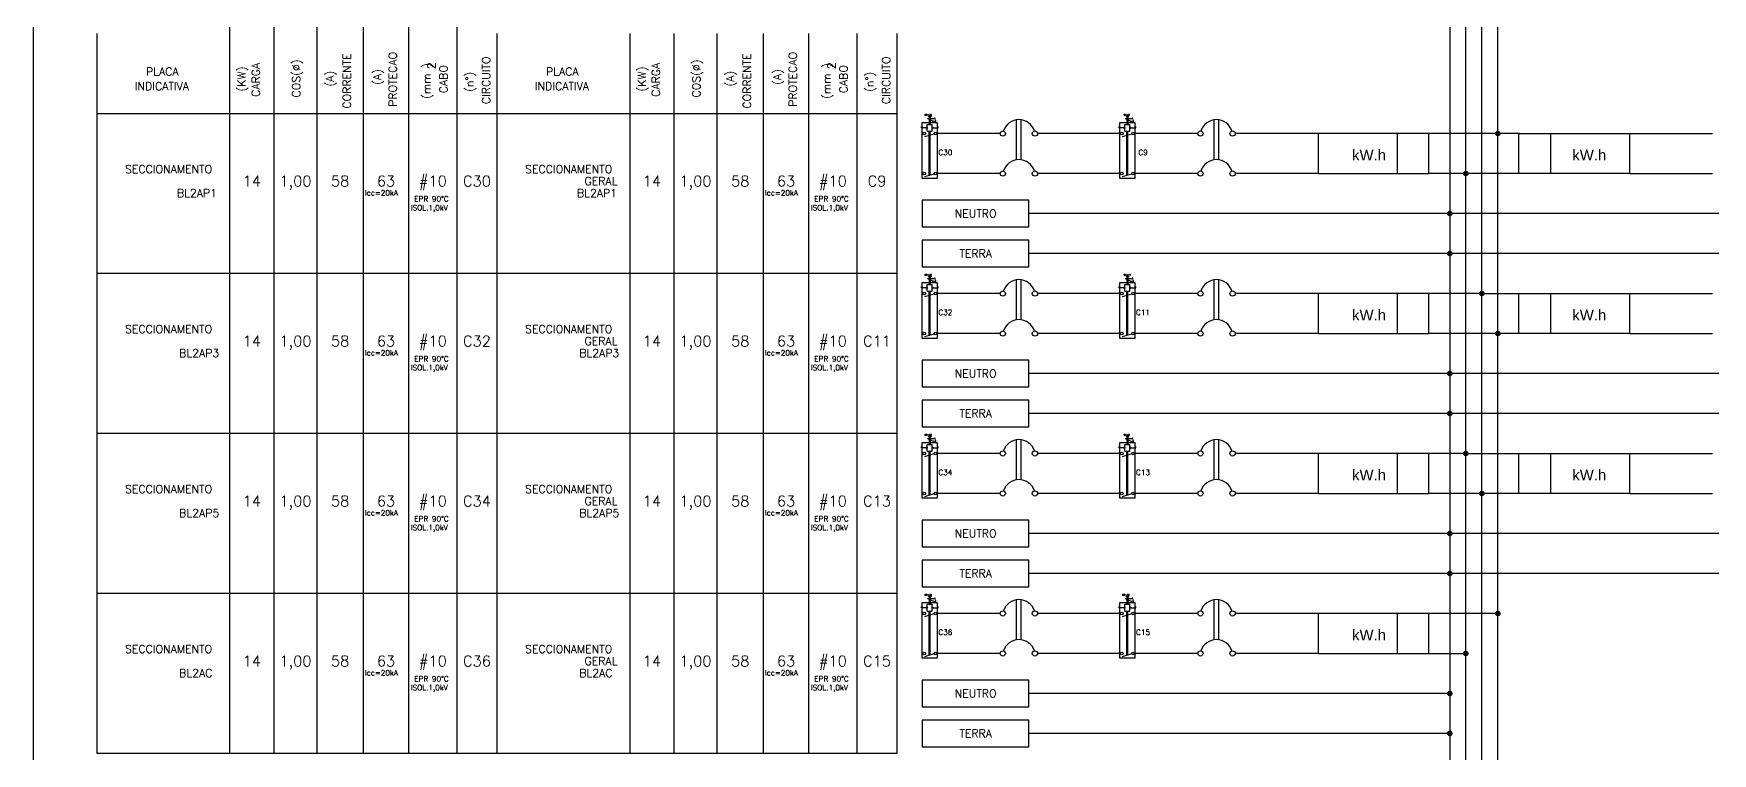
# Model space of a CAD drawing. Extents: x 0 to 11638, y -6007 to 0.
# Drawn here: x 11020.49 to 11047.04, y -5990.76 to -5979.37 of the extents above; entities that cross this region are included whole.
import ezdxf
from ezdxf.enums import TextEntityAlignment as Align

# ---------------------------------------------------------------- set-up
doc = ezdxf.new("R2010")
doc.units = 0
doc.linetypes.add('DASHED', pattern=[0.25, 0.125, -0.125])
doc.layers.get('0').update_dxf_attribs({"linetype": 'CONTINUOUS'})
doc.layers.add('ELE-CIRCUITO', color=7, linetype='CONTINUOUS')
doc.layers.add('ELE-TEXTOS', color=7, linetype='CONTINUOUS')
doc.styles.add('ROMANS', font='romans.shx', dxfattribs={"height": 0.3})
doc.styles.get("Standard").update_dxf_attribs({"font": 'arial.ttf', "height": 0.15})

# ---------------------------------------------------------------- blocks, each defined once
blk = doc.blocks.new('PLACA1')
at = {"layer": 'ELE-TEXTOS', "linetype": 'DASHED', "style": 'ROMANS'}
for tag, height, p in [('CIRC', 2, (3.75, -3.75)), ('CABO', 1.5, (12.04, -3.75)), ('PROT', 2, (20.81, -3.75)), ('CORR', 1.5, (29.41, -3.75)), ('COS', 1.5, (37.79, -3.75)), ('CARGA', 1.5, (45.95, -3.75))]:
    blk.add_attdef(tag, text='', height=height, dxfattribs=at).set_placement(p, align=Align.MIDDLE_CENTER)
for p in [(51.59, -1.5), (51.59, -3.75), (51.59, -6)]:
    blk.add_attdef('PLACA', text='', height=1.5, dxfattribs=at).set_placement(p, align=Align.MIDDLE_LEFT)

msp = doc.modelspace()

# ---------------------------------------------------------------- linework, layer by layer
at = {"lineweight": -2}
for p, q in [((11037.681, -5980.951), (11036.368, -5980.951)), ((11040.808, -5980.951), (11040.808, -5981.584)), ((11042.058, -5980.951), (11042.058, -5981.584)), ((11042.558, -5981.584), (11042.558, -5980.951)), ((11043.98, -5980.951), (11045.73, -5980.951)), ((11043.98, -5981.584), (11043.98, -5980.951)), ((11044.48, -5980.951), (11044.48, -5981.584)), ((11045.73, -5980.951), (11045.73, -5981.584)), ((11045.73, -5980.951), (11047.043, -5980.951)), ((11037.681, -5981.584), (11036.368, -5981.584)), ((11040.808, -5981.584), (11039.495, -5981.584)), ((11040.808, -5981.584), (11042.558, -5981.584)), ((11045.73, -5981.584), (11043.165, -5981.584)), ((11045.73, -5981.584), (11047.043, -5981.584)), ((11027.814, -5983.166), (11021.485, -5983.166)), ((11034.143, -5983.166), (11027.814, -5983.166)), ((11037.681, -5983.483), (11036.368, -5983.483)), ((11040.808, -5983.483), (11040.808, -5984.116)), ((11042.058, -5983.483), (11042.058, -5984.116)), ((11042.558, -5984.116), (11042.558, -5983.483)), ((11043.418, -5983.483), (11045.73, -5983.483)), ((11043.98, -5984.116), (11043.98, -5983.483)), ((11044.48, -5983.483), (11044.48, -5984.116)), ((11045.73, -5983.483), (11045.73, -5984.116)), ((11045.73, -5983.483), (11047.043, -5983.483)), ((11037.681, -5984.116), (11036.368, -5984.116)), ((11040.808, -5984.116), (11039.495, -5984.116)), ((11040.808, -5984.116), (11042.558, -5984.116)), ((11045.73, -5984.116), (11043.671, -5984.116)), ((11045.73, -5984.116), (11047.043, -5984.116)), ((11027.814, -5985.698), (11021.485, -5985.698)), ((11034.143, -5985.698), (11027.814, -5985.698)), ((11037.681, -5986.014), (11036.368, -5986.014)), ((11040.808, -5986.014), (11039.495, -5986.014)), ((11042.558, -5986.014), (11040.808, -5986.014)), ((11040.808, -5986.014), (11040.808, -5986.647)), ((11042.058, -5986.014), (11042.058, -5986.647)), ((11042.558, -5986.647), (11042.558, -5986.014)), ((11043.165, -5986.014), (11045.73, -5986.014)), ((11043.98, -5986.647), (11043.98, -5986.014)), ((11044.48, -5986.014), (11044.48, -5986.647)), ((11045.73, -5986.014), (11045.73, -5986.647)), ((11045.73, -5986.014), (11047.043, -5986.014)), ((11037.681, -5986.647), (11036.368, -5986.647)), ((11040.808, -5986.647), (11039.495, -5986.647)), ((11040.808, -5986.647), (11042.558, -5986.647)), ((11045.73, -5986.647), (11043.98, -5986.647)), ((11045.73, -5986.647), (11047.043, -5986.647)), ((11027.814, -5988.229), (11021.485, -5988.229)), ((11034.143, -5988.229), (11027.814, -5988.229)), ((11037.681, -5988.546), (11036.368, -5988.546)), ((11040.808, -5988.546), (11040.808, -5989.179)), ((11042.058, -5988.546), (11042.058, -5989.179)), ((11042.558, -5989.179), (11042.558, -5988.546)), ((11037.681, -5989.179), (11036.368, -5989.179)), ((11040.808, -5989.179), (11039.495, -5989.179)), ((11040.808, -5989.179), (11043.142, -5989.179)), ((11027.814, -5990.761), (11021.485, -5990.761)), ((11034.143, -5990.761), (11027.814, -5990.761))]:
    msp.add_line(p, q, dxfattribs=at)
at = {"layer": 'ELE-CIRCUITO'}
for p, q in [((11020.485, -6007.479), (11020.485, -5958.561)), ((11042.889, -5964.868), (11042.889, -6001.815)), ((11043.142, -6003.758), (11043.142, -5965.29)), ((11043.396, -6004.391), (11043.396, -5965.29)), ((11043.649, -6000.571), (11043.649, -5965.29)), ((11023.587, -5967.977), (11023.587, -5990.761)), ((11024.285, -5967.977), (11024.285, -5990.761)), ((11024.965, -5967.977), (11024.965, -5990.761)), ((11025.7, -5967.977), (11025.7, -5990.761)), ((11026.416, -5967.977), (11026.416, -5990.761)), ((11027.18, -5967.977), (11027.18, -5990.761)), ((11021.485, -5979.369), (11021.485, -5990.761)), ((11027.814, -5979.369), (11027.814, -5990.761)), ((11029.916, -5979.369), (11029.916, -5990.761)), ((11030.614, -5979.369), (11030.614, -5990.761)), ((11031.294, -5979.369), (11031.294, -5990.761)), ((11032.029, -5979.369), (11032.029, -5990.761)), ((11032.745, -5979.369), (11032.745, -5990.761)), ((11033.509, -5979.369), (11033.509, -5990.761)), ((11034.143, -5979.369), (11034.143, -5990.761)), ((11021.485, -5980.635), (11027.814, -5980.635)), ((11027.814, -5980.635), (11034.143, -5980.635)), ((11034.529, -5980.86), (11034.529, -5980.842)), ((11034.603, -5980.86), (11034.529, -5980.86)), ((11034.544, -5981.661), (11034.544, -5980.776)), ((11034.544, -5980.776), (11034.778, -5980.776)), ((11034.623, -5980.914), (11034.623, -5980.807)), ((11034.623, -5980.807), (11034.701, -5980.807)), ((11034.623, -5980.914), (11034.701, -5980.914)), ((11034.627, -5980.712), (11034.73, -5980.712)), ((11034.627, -5980.712), (11034.73, -5980.712)), ((11034.627, -5980.714), (11034.73, -5980.714)), ((11034.627, -5980.714), (11034.73, -5980.714)), ((11034.627, -5980.715), (11034.73, -5980.762)), ((11034.627, -5980.715), (11034.73, -5980.715)), ((11034.627, -5980.715), (11034.73, -5980.715)), ((11034.627, -5980.715), (11034.721, -5980.758)), ((11034.643, -5980.675), (11034.643, -5980.689)), ((11034.681, -5980.675), (11034.643, -5980.675)), ((11034.643, -5980.675), (11034.643, -5980.689)), ((11034.681, -5980.675), (11034.643, -5980.675)), ((11034.655, -5980.675), (11034.655, -5980.807)), ((11034.655, -5981.611), (11034.655, -5980.914)), ((11034.668, -5980.675), (11034.668, -5980.807)), ((11034.668, -5981.606), (11034.668, -5980.914)), ((11034.681, -5980.675), (11034.681, -5980.689)), ((11034.681, -5980.675), (11034.681, -5980.689)), ((11034.701, -5980.914), (11034.701, -5980.807)), ((11034.72, -5980.86), (11034.794, -5980.86)), ((11034.73, -5980.712), (11034.73, -5980.715)), ((11034.778, -5980.776), (11034.778, -5981.661)), ((11034.794, -5980.86), (11034.794, -5980.842)), ((11036.034, -5981.366), (11036.034, -5980.734)), ((11036.109, -5981.366), (11036.109, -5980.734)), ((11037.656, -5980.86), (11037.656, -5980.842)), ((11037.73, -5980.86), (11037.656, -5980.86)), ((11037.671, -5981.661), (11037.671, -5980.776)), ((11037.671, -5980.776), (11037.905, -5980.776)), ((11037.749, -5980.914), (11037.749, -5980.807)), ((11037.749, -5980.807), (11037.828, -5980.807)), ((11037.749, -5980.914), (11037.828, -5980.914)), ((11037.754, -5980.712), (11037.857, -5980.712)), ((11037.754, -5980.712), (11037.857, -5980.712)), ((11037.754, -5980.714), (11037.857, -5980.714)), ((11037.754, -5980.714), (11037.857, -5980.714)), ((11037.754, -5980.715), (11037.857, -5980.762)), ((11037.754, -5980.715), (11037.857, -5980.715)), ((11037.754, -5980.715), (11037.857, -5980.715)), ((11037.754, -5980.715), (11037.848, -5980.758)), ((11037.769, -5980.675), (11037.769, -5980.689)), ((11037.808, -5980.675), (11037.769, -5980.675)), ((11037.769, -5980.675), (11037.769, -5980.689)), ((11037.808, -5980.675), (11037.769, -5980.675)), ((11037.782, -5980.675), (11037.782, -5980.807)), ((11037.782, -5981.611), (11037.782, -5980.914)), ((11037.795, -5980.675), (11037.795, -5980.807)), ((11037.795, -5981.606), (11037.795, -5980.914)), ((11037.808, -5980.675), (11037.808, -5980.689)), ((11037.808, -5980.675), (11037.808, -5980.689)), ((11037.828, -5980.914), (11037.828, -5980.807)), ((11037.847, -5980.86), (11037.921, -5980.86)), ((11037.857, -5980.712), (11037.857, -5980.715)), ((11037.905, -5980.776), (11037.905, -5981.661)), ((11037.921, -5980.86), (11037.921, -5980.842)), ((11039.161, -5981.366), (11039.161, -5980.734)), ((11039.236, -5981.366), (11039.236, -5980.734)), ((11034.583, -5981), (11034.73, -5980.954)), ((11035.775, -5980.951), (11034.769, -5980.951)), ((11037.71, -5981), (11037.857, -5980.954)), ((11038.902, -5980.951), (11037.896, -5980.951)), ((11043.627, -5980.951), (11039.495, -5980.951)), ((11043.989, -5980.951), (11043.627, -5980.951)), ((11034.778, -5981.661), (11034.544, -5981.661)), ((11034.778, -5981.661), (11034.544, -5981.661)), ((11034.583, -5981.633), (11034.73, -5981.587)), ((11035.775, -5981.584), (11034.769, -5981.584)), ((11037.905, -5981.661), (11037.671, -5981.661)), ((11037.905, -5981.661), (11037.671, -5981.661)), ((11037.71, -5981.633), (11037.857, -5981.587)), ((11038.902, -5981.584), (11037.896, -5981.584)), ((11043.142, -5981.584), (11042.558, -5981.584)), ((11050.307, -5982.217), (11036.232, -5982.217)), ((11050.307, -5982.85), (11036.232, -5982.85)), ((11034.544, -5984.193), (11034.544, -5983.308)), ((11034.544, -5983.308), (11034.778, -5983.308)), ((11034.627, -5983.244), (11034.73, -5983.244)), ((11034.627, -5983.244), (11034.73, -5983.244)), ((11034.627, -5983.245), (11034.73, -5983.245)), ((11034.627, -5983.245), (11034.73, -5983.245)), ((11034.627, -5983.247), (11034.73, -5983.294)), ((11034.627, -5983.247), (11034.73, -5983.247)), ((11034.627, -5983.247), (11034.73, -5983.247)), ((11034.627, -5983.247), (11034.721, -5983.29)), ((11034.643, -5983.206), (11034.643, -5983.221)), ((11034.681, -5983.206), (11034.643, -5983.206)), ((11034.643, -5983.206), (11034.643, -5983.221)), ((11034.681, -5983.206), (11034.643, -5983.206)), ((11034.655, -5983.206), (11034.655, -5983.338)), ((11034.668, -5983.206), (11034.668, -5983.338)), ((11034.681, -5983.206), (11034.681, -5983.221)), ((11034.681, -5983.206), (11034.681, -5983.221)), ((11034.73, -5983.244), (11034.73, -5983.247)), ((11034.778, -5983.308), (11034.778, -5984.193)), ((11036.034, -5983.898), (11036.034, -5983.265)), ((11036.109, -5983.898), (11036.109, -5983.265)), ((11037.671, -5984.193), (11037.671, -5983.308)), ((11037.671, -5983.308), (11037.905, -5983.308)), ((11037.754, -5983.244), (11037.857, -5983.244)), ((11037.754, -5983.244), (11037.857, -5983.244)), ((11037.754, -5983.245), (11037.857, -5983.245)), ((11037.754, -5983.245), (11037.857, -5983.245)), ((11037.754, -5983.247), (11037.857, -5983.294)), ((11037.754, -5983.247), (11037.857, -5983.247)), ((11037.754, -5983.247), (11037.857, -5983.247)), ((11037.754, -5983.247), (11037.848, -5983.29)), ((11037.769, -5983.206), (11037.769, -5983.221)), ((11037.808, -5983.206), (11037.769, -5983.206)), ((11037.769, -5983.206), (11037.769, -5983.221)), ((11037.808, -5983.206), (11037.769, -5983.206)), ((11037.782, -5983.206), (11037.782, -5983.338)), ((11037.795, -5983.206), (11037.795, -5983.338)), ((11037.808, -5983.206), (11037.808, -5983.221)), ((11037.808, -5983.206), (11037.808, -5983.221)), ((11037.857, -5983.244), (11037.857, -5983.247)), ((11037.905, -5983.308), (11037.905, -5984.193)), ((11039.161, -5983.898), (11039.161, -5983.265)), ((11039.236, -5983.898), (11039.236, -5983.265)), ((11034.529, -5983.392), (11034.529, -5983.373)), ((11034.603, -5983.392), (11034.529, -5983.392)), ((11034.583, -5983.532), (11034.73, -5983.486)), ((11034.623, -5983.445), (11034.623, -5983.338)), ((11034.623, -5983.338), (11034.701, -5983.338)), ((11034.623, -5983.445), (11034.701, -5983.445)), ((11034.655, -5984.142), (11034.655, -5983.445)), ((11034.668, -5984.138), (11034.668, -5983.445)), ((11034.701, -5983.445), (11034.701, -5983.338)), ((11034.72, -5983.392), (11034.794, -5983.392)), ((11035.775, -5983.483), (11034.769, -5983.483)), ((11034.794, -5983.392), (11034.794, -5983.373)), ((11037.656, -5983.392), (11037.656, -5983.373)), ((11037.73, -5983.392), (11037.656, -5983.392)), ((11037.71, -5983.532), (11037.857, -5983.486)), ((11037.749, -5983.445), (11037.749, -5983.338)), ((11037.749, -5983.338), (11037.828, -5983.338)), ((11037.749, -5983.445), (11037.828, -5983.445)), ((11037.782, -5984.142), (11037.782, -5983.445)), ((11037.795, -5984.138), (11037.795, -5983.445)), ((11037.828, -5983.445), (11037.828, -5983.338)), ((11037.847, -5983.392), (11037.921, -5983.392)), ((11038.902, -5983.483), (11037.896, -5983.483)), ((11037.921, -5983.392), (11037.921, -5983.373)), ((11043.373, -5983.483), (11039.495, -5983.483)), ((11034.583, -5984.165), (11034.73, -5984.119)), ((11035.775, -5984.116), (11034.769, -5984.116)), ((11037.71, -5984.165), (11037.857, -5984.119)), ((11038.902, -5984.116), (11037.896, -5984.116)), ((11043.649, -5984.116), (11042.558, -5984.116)), ((11034.778, -5984.193), (11034.544, -5984.193)), ((11034.778, -5984.193), (11034.544, -5984.193)), ((11037.905, -5984.193), (11037.671, -5984.193)), ((11037.905, -5984.193), (11037.671, -5984.193)), ((11050.307, -5984.749), (11036.232, -5984.749)), ((11050.307, -5985.381), (11036.232, -5985.381)), ((11034.529, -5985.923), (11034.529, -5985.905)), ((11034.603, -5985.923), (11034.529, -5985.923)), ((11034.544, -5986.724), (11034.544, -5985.839)), ((11034.544, -5985.839), (11034.778, -5985.839)), ((11034.623, -5985.977), (11034.623, -5985.87)), ((11034.623, -5985.87), (11034.701, -5985.87)), ((11034.623, -5985.977), (11034.701, -5985.977)), ((11034.627, -5985.775), (11034.73, -5985.775)), ((11034.627, -5985.775), (11034.73, -5985.775)), ((11034.627, -5985.777), (11034.73, -5985.777)), ((11034.627, -5985.777), (11034.73, -5985.777)), ((11034.627, -5985.778), (11034.73, -5985.826)), ((11034.627, -5985.778), (11034.73, -5985.778)), ((11034.627, -5985.778), (11034.73, -5985.778)), ((11034.627, -5985.778), (11034.721, -5985.821)), ((11034.643, -5985.738), (11034.643, -5985.752)), ((11034.681, -5985.738), (11034.643, -5985.738)), ((11034.643, -5985.738), (11034.643, -5985.752)), ((11034.681, -5985.738), (11034.643, -5985.738)), ((11034.655, -5985.738), (11034.655, -5985.87)), ((11034.655, -5986.674), (11034.655, -5985.977)), ((11034.668, -5985.738), (11034.668, -5985.87)), ((11034.668, -5986.67), (11034.668, -5985.977)), ((11034.681, -5985.738), (11034.681, -5985.752)), ((11034.681, -5985.738), (11034.681, -5985.752)), ((11034.701, -5985.977), (11034.701, -5985.87)), ((11034.72, -5985.923), (11034.794, -5985.923)), ((11034.73, -5985.775), (11034.73, -5985.778)), ((11034.778, -5985.839), (11034.778, -5986.724)), ((11034.794, -5985.923), (11034.794, -5985.905)), ((11036.034, -5986.429), (11036.034, -5985.797)), ((11036.109, -5986.429), (11036.109, -5985.797)), ((11037.656, -5985.923), (11037.656, -5985.905)), ((11037.73, -5985.923), (11037.656, -5985.923)), ((11037.671, -5986.724), (11037.671, -5985.839)), ((11037.671, -5985.839), (11037.905, -5985.839)), ((11037.749, -5985.977), (11037.749, -5985.87)), ((11037.749, -5985.87), (11037.828, -5985.87)), ((11037.749, -5985.977), (11037.828, -5985.977)), ((11037.754, -5985.775), (11037.857, -5985.775)), ((11037.754, -5985.775), (11037.857, -5985.775)), ((11037.754, -5985.777), (11037.857, -5985.777)), ((11037.754, -5985.777), (11037.857, -5985.777)), ((11037.754, -5985.778), (11037.857, -5985.826)), ((11037.754, -5985.778), (11037.857, -5985.778)), ((11037.754, -5985.778), (11037.857, -5985.778)), ((11037.754, -5985.778), (11037.848, -5985.821)), ((11037.769, -5985.738), (11037.769, -5985.752)), ((11037.808, -5985.738), (11037.769, -5985.738)), ((11037.769, -5985.738), (11037.769, -5985.752)), ((11037.808, -5985.738), (11037.769, -5985.738)), ((11037.782, -5985.738), (11037.782, -5985.87)), ((11037.782, -5986.674), (11037.782, -5985.977)), ((11037.795, -5985.738), (11037.795, -5985.87)), ((11037.795, -5986.67), (11037.795, -5985.977)), ((11037.808, -5985.738), (11037.808, -5985.752)), ((11037.808, -5985.738), (11037.808, -5985.752)), ((11037.828, -5985.977), (11037.828, -5985.87)), ((11037.847, -5985.923), (11037.921, -5985.923)), ((11037.857, -5985.775), (11037.857, -5985.778)), ((11037.905, -5985.839), (11037.905, -5986.724)), ((11037.921, -5985.923), (11037.921, -5985.905)), ((11039.161, -5986.429), (11039.161, -5985.797)), ((11039.236, -5986.429), (11039.236, -5985.797)), ((11034.583, -5986.063), (11034.73, -5986.017)), ((11035.775, -5986.014), (11034.769, -5986.014)), ((11037.71, -5986.063), (11037.857, -5986.017)), ((11038.902, -5986.014), (11037.896, -5986.014)), ((11043.142, -5986.014), (11039.495, -5986.014)), ((11034.778, -5986.724), (11034.544, -5986.724)), ((11034.778, -5986.724), (11034.544, -5986.724)), ((11034.583, -5986.696), (11034.73, -5986.65)), ((11035.775, -5986.647), (11034.769, -5986.647)), ((11037.905, -5986.724), (11037.671, -5986.724)), ((11037.905, -5986.724), (11037.671, -5986.724)), ((11037.71, -5986.696), (11037.857, -5986.65)), ((11038.902, -5986.647), (11037.896, -5986.647)), ((11043.98, -5986.647), (11042.558, -5986.647)), ((11050.307, -5987.28), (11036.232, -5987.28)), ((11050.307, -5987.913), (11036.232, -5987.913)), ((11034.544, -5989.256), (11034.544, -5988.371)), ((11034.544, -5988.371), (11034.778, -5988.371)), ((11034.627, -5988.307), (11034.73, -5988.307)), ((11034.627, -5988.307), (11034.73, -5988.307)), ((11034.627, -5988.308), (11034.73, -5988.308)), ((11034.627, -5988.308), (11034.73, -5988.308)), ((11034.627, -5988.31), (11034.73, -5988.357)), ((11034.627, -5988.31), (11034.73, -5988.31)), ((11034.627, -5988.31), (11034.73, -5988.31)), ((11034.627, -5988.31), (11034.721, -5988.353)), ((11034.643, -5988.27), (11034.643, -5988.284)), ((11034.681, -5988.27), (11034.643, -5988.27)), ((11034.643, -5988.27), (11034.643, -5988.284)), ((11034.681, -5988.27), (11034.643, -5988.27)), ((11034.655, -5988.27), (11034.655, -5988.401)), ((11034.668, -5988.27), (11034.668, -5988.401)), ((11034.681, -5988.27), (11034.681, -5988.284)), ((11034.681, -5988.27), (11034.681, -5988.284)), ((11034.73, -5988.307), (11034.73, -5988.31)), ((11034.778, -5988.371), (11034.778, -5989.256)), ((11036.034, -5988.961), (11036.034, -5988.328)), ((11036.109, -5988.961), (11036.109, -5988.328)), ((11037.671, -5989.256), (11037.671, -5988.371)), ((11037.671, -5988.371), (11037.905, -5988.371)), ((11037.754, -5988.307), (11037.857, -5988.307)), ((11037.754, -5988.307), (11037.857, -5988.307)), ((11037.754, -5988.308), (11037.857, -5988.308)), ((11037.754, -5988.308), (11037.857, -5988.308)), ((11037.754, -5988.31), (11037.857, -5988.357)), ((11037.754, -5988.31), (11037.857, -5988.31)), ((11037.754, -5988.31), (11037.857, -5988.31)), ((11037.754, -5988.31), (11037.848, -5988.353)), ((11037.769, -5988.27), (11037.769, -5988.284)), ((11037.769, -5988.27), (11037.769, -5988.284)), ((11037.769, -5988.27), (11037.769, -5988.284)), ((11037.808, -5988.27), (11037.769, -5988.27)), ((11037.808, -5988.27), (11037.769, -5988.27)), ((11037.782, -5988.27), (11037.782, -5988.401)), ((11037.795, -5988.27), (11037.795, -5988.401)), ((11037.808, -5988.27), (11037.808, -5988.284)), ((11037.808, -5988.27), (11037.808, -5988.284)), ((11037.808, -5988.27), (11037.808, -5988.284)), ((11037.857, -5988.307), (11037.857, -5988.31)), ((11037.905, -5988.371), (11037.905, -5989.256)), ((11039.161, -5988.961), (11039.161, -5988.328)), ((11039.236, -5988.961), (11039.236, -5988.328)), ((11034.529, -5988.455), (11034.529, -5988.437)), ((11034.603, -5988.455), (11034.529, -5988.455)), ((11034.583, -5988.595), (11034.73, -5988.549)), ((11034.623, -5988.508), (11034.623, -5988.401)), ((11034.623, -5988.401), (11034.701, -5988.401)), ((11034.623, -5988.508), (11034.701, -5988.508)), ((11034.655, -5989.205), (11034.655, -5988.508)), ((11034.668, -5989.201), (11034.668, -5988.508)), ((11034.701, -5988.508), (11034.701, -5988.401)), ((11034.72, -5988.455), (11034.794, -5988.455)), ((11035.775, -5988.546), (11034.769, -5988.546)), ((11034.794, -5988.455), (11034.794, -5988.437)), ((11037.656, -5988.455), (11037.656, -5988.437)), ((11037.73, -5988.455), (11037.656, -5988.455)), ((11037.71, -5988.595), (11037.857, -5988.549)), ((11037.749, -5988.508), (11037.749, -5988.401)), ((11037.749, -5988.401), (11037.828, -5988.401)), ((11037.749, -5988.508), (11037.828, -5988.508)), ((11037.782, -5989.205), (11037.782, -5988.508)), ((11037.795, -5989.201), (11037.795, -5988.508)), ((11037.828, -5988.508), (11037.828, -5988.401)), ((11037.847, -5988.455), (11037.921, -5988.455)), ((11038.902, -5988.546), (11037.896, -5988.546)), ((11037.921, -5988.455), (11037.921, -5988.437)), ((11043.627, -5988.546), (11039.495, -5988.546)), ((11034.778, -5989.256), (11034.544, -5989.256)), ((11034.778, -5989.256), (11034.544, -5989.256)), ((11034.583, -5989.228), (11034.73, -5989.182)), ((11035.775, -5989.179), (11034.769, -5989.179)), ((11037.905, -5989.256), (11037.671, -5989.256)), ((11037.905, -5989.256), (11037.671, -5989.256)), ((11037.71, -5989.228), (11037.857, -5989.182)), ((11038.902, -5989.179), (11037.896, -5989.179)), ((11042.889, -5989.812), (11036.232, -5989.812)), ((11042.889, -5990.445), (11036.232, -5990.445))]:
    msp.add_line(p, q, dxfattribs=at)
at = {"layer": 'ELE-CIRCUITO', "const_width": 0.0443}
for points in [[(11043.649, -5980.929, 1), (11043.649, -5980.973, 1)], [(11043.142, -5981.562, 1), (11043.142, -5981.606, 1)], [(11042.889, -5982.195, 1), (11042.889, -5982.239, 1)], [(11042.889, -5982.828, 1), (11042.889, -5982.872, 1)], [(11043.396, -5983.461, 1), (11043.396, -5983.505, 1)], [(11043.649, -5984.093, 1), (11043.649, -5984.138, 1)], [(11042.889, -5984.726, 1), (11042.889, -5984.771, 1)], [(11042.889, -5985.359, 1), (11042.889, -5985.404, 1)], [(11043.142, -5985.992, 1), (11043.142, -5986.036, 1)], [(11043.396, -5986.625, 1), (11043.396, -5986.669, 1)], [(11042.889, -5987.258, 1), (11042.889, -5987.302, 1)], [(11042.889, -5987.891, 1), (11042.889, -5987.935, 1)], [(11043.649, -5988.524, 1), (11043.649, -5988.568, 1)], [(11043.142, -5989.157, 1), (11043.142, -5989.201, 1)], [(11043.142, -5989.157, 1), (11043.142, -5989.201, 1)], [(11042.889, -5989.79, 1), (11042.889, -5989.834, 1)], [(11042.889, -5989.79, 1), (11042.889, -5989.834, 1)], [(11042.889, -5990.422, 1), (11042.889, -5990.467, 1)], [(11042.889, -5990.422, 1), (11042.889, -5990.467, 1)]]:
    msp.add_lwpolyline(points, format="xyb", close=True, dxfattribs=at)
at = {"layer": 'ELE-CIRCUITO'}
for points in [[(11034.544, -5982.006), (11034.544, -5982.428), (11036.232, -5982.428), (11036.232, -5982.006)], [(11034.544, -5982.639), (11034.544, -5983.061), (11036.232, -5983.061), (11036.232, -5982.639)], [(11034.544, -5984.538), (11034.544, -5984.96), (11036.232, -5984.96), (11036.232, -5984.538)], [(11034.544, -5985.171), (11034.544, -5985.592), (11036.232, -5985.592), (11036.232, -5985.171)], [(11034.544, -5987.069), (11034.544, -5987.491), (11036.232, -5987.491), (11036.232, -5987.069)], [(11034.544, -5987.702), (11034.544, -5988.124), (11036.232, -5988.124), (11036.232, -5987.702)], [(11034.544, -5989.601), (11034.544, -5990.023), (11036.232, -5990.023), (11036.232, -5989.601)], [(11034.544, -5990.234), (11034.544, -5990.656), (11036.232, -5990.656), (11036.232, -5990.234)]]:
    msp.add_lwpolyline(points, close=True, dxfattribs=at)
for centre, radius in [((11034.574, -5980.951), 0.0196), ((11034.613, -5980.86), 0.00977), ((11034.71, -5980.86), 0.00977), ((11034.75, -5980.951), 0.0196), ((11035.817, -5980.951), 0.0414), ((11036.326, -5980.951), 0.0414), ((11037.701, -5980.951), 0.0196), ((11037.74, -5980.86), 0.00977), ((11037.837, -5980.86), 0.00977), ((11037.876, -5980.951), 0.0196), ((11038.944, -5980.951), 0.0414), ((11039.453, -5980.951), 0.0414), ((11034.574, -5981.584), 0.0196), ((11034.75, -5981.584), 0.0196), ((11035.817, -5981.584), 0.0414), ((11036.326, -5981.584), 0.0414), ((11037.701, -5981.584), 0.0196), ((11037.876, -5981.584), 0.0196), ((11038.944, -5981.584), 0.0414), ((11039.453, -5981.584), 0.0414), ((11034.574, -5983.483), 0.0196), ((11034.613, -5983.392), 0.00977), ((11034.71, -5983.392), 0.00977), ((11034.75, -5983.483), 0.0196), ((11035.817, -5983.483), 0.0414), ((11036.326, -5983.483), 0.0414), ((11037.701, -5983.483), 0.0196), ((11037.74, -5983.392), 0.00977), ((11037.837, -5983.392), 0.00977), ((11037.876, -5983.483), 0.0196), ((11038.944, -5983.483), 0.0414), ((11039.453, -5983.483), 0.0414), ((11034.574, -5984.116), 0.0196), ((11034.75, -5984.116), 0.0196), ((11035.817, -5984.116), 0.0414), ((11036.326, -5984.116), 0.0414), ((11037.701, -5984.116), 0.0196), ((11037.876, -5984.116), 0.0196), ((11038.944, -5984.116), 0.0414), ((11039.453, -5984.116), 0.0414), ((11034.613, -5985.923), 0.00977), ((11034.71, -5985.923), 0.00977), ((11035.817, -5986.014), 0.0414), ((11036.326, -5986.014), 0.0414), ((11037.74, -5985.923), 0.00977), ((11037.837, -5985.923), 0.00977), ((11038.944, -5986.014), 0.0414), ((11039.453, -5986.014), 0.0414), ((11034.574, -5986.014), 0.0196), ((11034.75, -5986.014), 0.0196), ((11037.701, -5986.014), 0.0196), ((11037.876, -5986.014), 0.0196), ((11034.574, -5986.647), 0.0196), ((11034.75, -5986.647), 0.0196), ((11035.817, -5986.647), 0.0414), ((11036.326, -5986.647), 0.0414), ((11037.701, -5986.647), 0.0196), ((11037.876, -5986.647), 0.0196), ((11038.944, -5986.647), 0.0414), ((11039.453, -5986.647), 0.0414), ((11034.574, -5988.546), 0.0196), ((11034.613, -5988.455), 0.00977), ((11034.71, -5988.455), 0.00977), ((11034.75, -5988.546), 0.0196), ((11035.817, -5988.546), 0.0414), ((11036.326, -5988.546), 0.0414), ((11037.701, -5988.546), 0.0196), ((11037.74, -5988.455), 0.00977), ((11037.837, -5988.455), 0.00977), ((11037.876, -5988.546), 0.0196), ((11038.944, -5988.546), 0.0414), ((11039.453, -5988.546), 0.0414), ((11034.574, -5989.179), 0.0196), ((11034.75, -5989.179), 0.0196), ((11035.817, -5989.179), 0.0414), ((11036.326, -5989.179), 0.0414), ((11037.701, -5989.179), 0.0196), ((11037.876, -5989.179), 0.0196), ((11038.944, -5989.179), 0.0414), ((11039.453, -5989.179), 0.0414)]:
    msp.add_circle(centre, radius, dxfattribs=at)
for centre in [(11036.072, -5980.988), (11039.198, -5980.988), (11036.072, -5981.621), (11039.198, -5981.621), (11036.072, -5983.52), (11039.198, -5983.52), (11036.072, -5984.153), (11039.198, -5984.153), (11036.072, -5986.051), (11039.198, -5986.051), (11036.072, -5986.684), (11039.198, -5986.684), (11036.072, -5988.583), (11039.198, -5988.583), (11036.072, -5989.216), (11039.198, -5989.216)]:
    msp.add_arc(centre, 0.257, 17.4925, 162.5075, dxfattribs=at)

# ---------------------------------------------------------------- block references
ref = msp.add_blockref('PLACA1', (11027.816, -5981.388), dxfattribs=dict(at, xscale=-0.0843855023173047, yscale=0.0843855023173047, zscale=0.0843855023173047))
ref.add_attrib('CIRC', 'C30', dxfattribs={"layer": 'ELE-TEXTOS', "height": 0.1688, "style": 'ROMANS'}).set_placement((11027.499, -5981.704), align=Align.MIDDLE_CENTER)
ref.add_attrib('CABO', '#10', dxfattribs={"layer": 'ELE-TEXTOS', "height": 0.1688, "style": 'ROMANS'}).set_placement((11026.801, -5981.704), align=Align.MIDDLE_CENTER)
ref.add_attrib('PROT', '63', dxfattribs={"layer": 'ELE-TEXTOS', "height": 0.1688, "style": 'ROMANS'}).set_placement((11026.06, -5981.704), align=Align.MIDDLE_CENTER)
ref.add_attrib('CORR', '58', dxfattribs={"layer": 'ELE-TEXTOS', "height": 0.1688, "style": 'ROMANS'}).set_placement((11025.335, -5981.704), align=Align.MIDDLE_CENTER)
ref.add_attrib('COS', '1,00', dxfattribs={"layer": 'ELE-TEXTOS', "height": 0.1688, "style": 'ROMANS'}).set_placement((11024.628, -5981.704), align=Align.MIDDLE_CENTER)
ref.add_attrib('CARGA', '14', dxfattribs={"layer": 'ELE-TEXTOS', "height": 0.1688, "style": 'ROMANS'}).set_placement((11023.939, -5981.704), align=Align.MIDDLE_CENTER)
ref.add_attrib('PLACA', 'SECCIONAMENTO', dxfattribs={"layer": 'ELE-TEXTOS', "height": 0.12658, "style": 'ROMANS'}).set_placement((11021.932, -5981.515), align=Align.MIDDLE_LEFT)
ref.add_attrib('PLACA', 'BL2AP1', dxfattribs={"layer": 'ELE-TEXTOS', "height": 0.1266, "style": 'ROMANS'}).set_placement((11022.752, -5981.894), align=Align.MIDDLE_LEFT)
ref = msp.add_blockref('PLACA1', (11034.145, -5981.388), dxfattribs=dict(at, xscale=-0.0843855023173047, yscale=0.0843855023173047, zscale=0.0843855023173047))
ref.add_attrib('CIRC', 'C9', dxfattribs={"layer": 'ELE-TEXTOS', "height": 0.1688, "style": 'ROMANS'}).set_placement((11033.828, -5981.704), align=Align.MIDDLE_CENTER)
ref.add_attrib('CABO', '#10', dxfattribs={"layer": 'ELE-TEXTOS', "height": 0.1688, "style": 'ROMANS'}).set_placement((11033.129, -5981.704), align=Align.MIDDLE_CENTER)
ref.add_attrib('PROT', '63', dxfattribs={"layer": 'ELE-TEXTOS', "height": 0.1688, "style": 'ROMANS'}).set_placement((11032.389, -5981.704), align=Align.MIDDLE_CENTER)
ref.add_attrib('CORR', '58', dxfattribs={"layer": 'ELE-TEXTOS', "height": 0.1688, "style": 'ROMANS'}).set_placement((11031.664, -5981.704), align=Align.MIDDLE_CENTER)
ref.add_attrib('COS', '1,00', dxfattribs={"layer": 'ELE-TEXTOS', "height": 0.1688, "style": 'ROMANS'}).set_placement((11030.956, -5981.704), align=Align.MIDDLE_CENTER)
ref.add_attrib('CARGA', '14', dxfattribs={"layer": 'ELE-TEXTOS', "height": 0.1688, "style": 'ROMANS'}).set_placement((11030.268, -5981.704), align=Align.MIDDLE_CENTER)
ref.add_attrib('PLACA', 'SECCIONAMENTO', dxfattribs={"layer": 'ELE-TEXTOS', "height": 0.12658, "style": 'ROMANS'}).set_placement((11028.261, -5981.515), align=Align.MIDDLE_LEFT)
ref.add_attrib('PLACA', 'GERAL', dxfattribs={"layer": 'ELE-TEXTOS', "height": 0.1266, "style": 'ROMANS'}).set_placement((11029.201, -5981.704), align=Align.MIDDLE_LEFT)
ref.add_attrib('PLACA', 'BL2AP1', dxfattribs={"layer": 'ELE-TEXTOS', "height": 0.1266, "style": 'ROMANS'}).set_placement((11029.081, -5981.894), align=Align.MIDDLE_LEFT)
ref = msp.add_blockref('PLACA1', (11027.816, -5983.92), dxfattribs=dict(at, xscale=-0.0843855023173047, yscale=0.0843855023173047, zscale=0.0843855023173047))
ref.add_attrib('CIRC', 'C32', dxfattribs={"layer": 'ELE-TEXTOS', "height": 0.1688, "style": 'ROMANS'}).set_placement((11027.499, -5984.236), align=Align.MIDDLE_CENTER)
ref.add_attrib('CABO', '#10', dxfattribs={"layer": 'ELE-TEXTOS', "height": 0.1688, "style": 'ROMANS'}).set_placement((11026.801, -5984.236), align=Align.MIDDLE_CENTER)
ref.add_attrib('PROT', '63', dxfattribs={"layer": 'ELE-TEXTOS', "height": 0.1688, "style": 'ROMANS'}).set_placement((11026.06, -5984.236), align=Align.MIDDLE_CENTER)
ref.add_attrib('CORR', '58', dxfattribs={"layer": 'ELE-TEXTOS', "height": 0.1688, "style": 'ROMANS'}).set_placement((11025.335, -5984.236), align=Align.MIDDLE_CENTER)
ref.add_attrib('COS', '1,00', dxfattribs={"layer": 'ELE-TEXTOS', "height": 0.1688, "style": 'ROMANS'}).set_placement((11024.628, -5984.236), align=Align.MIDDLE_CENTER)
ref.add_attrib('CARGA', '14', dxfattribs={"layer": 'ELE-TEXTOS', "height": 0.1688, "style": 'ROMANS'}).set_placement((11023.939, -5984.236), align=Align.MIDDLE_CENTER)
ref.add_attrib('PLACA', 'SECCIONAMENTO', dxfattribs={"layer": 'ELE-TEXTOS', "height": 0.12658, "style": 'ROMANS'}).set_placement((11021.932, -5984.046), align=Align.MIDDLE_LEFT)
ref.add_attrib('PLACA', 'BL2AP3', dxfattribs={"layer": 'ELE-TEXTOS', "height": 0.1266, "style": 'ROMANS'}).set_placement((11022.788, -5984.426), align=Align.MIDDLE_LEFT)
ref = msp.add_blockref('PLACA1', (11034.145, -5983.92), dxfattribs=dict(at, xscale=-0.0843855023173047, yscale=0.0843855023173047, zscale=0.0843855023173047))
ref.add_attrib('CIRC', 'C11', dxfattribs={"layer": 'ELE-TEXTOS', "height": 0.1688, "style": 'ROMANS'}).set_placement((11033.828, -5984.236), align=Align.MIDDLE_CENTER)
ref.add_attrib('CABO', '#10', dxfattribs={"layer": 'ELE-TEXTOS', "height": 0.1688, "style": 'ROMANS'}).set_placement((11033.129, -5984.236), align=Align.MIDDLE_CENTER)
ref.add_attrib('PROT', '63', dxfattribs={"layer": 'ELE-TEXTOS', "height": 0.1688, "style": 'ROMANS'}).set_placement((11032.389, -5984.236), align=Align.MIDDLE_CENTER)
ref.add_attrib('CORR', '58', dxfattribs={"layer": 'ELE-TEXTOS', "height": 0.1688, "style": 'ROMANS'}).set_placement((11031.664, -5984.236), align=Align.MIDDLE_CENTER)
ref.add_attrib('COS', '1,00', dxfattribs={"layer": 'ELE-TEXTOS', "height": 0.1688, "style": 'ROMANS'}).set_placement((11030.956, -5984.236), align=Align.MIDDLE_CENTER)
ref.add_attrib('CARGA', '14', dxfattribs={"layer": 'ELE-TEXTOS', "height": 0.1688, "style": 'ROMANS'}).set_placement((11030.268, -5984.236), align=Align.MIDDLE_CENTER)
ref.add_attrib('PLACA', 'SECCIONAMENTO', dxfattribs={"layer": 'ELE-TEXTOS', "height": 0.12658, "style": 'ROMANS'}).set_placement((11028.261, -5984.046), align=Align.MIDDLE_LEFT)
ref.add_attrib('PLACA', 'GERAL', dxfattribs={"layer": 'ELE-TEXTOS', "height": 0.1266, "style": 'ROMANS'}).set_placement((11029.201, -5984.236), align=Align.MIDDLE_LEFT)
ref.add_attrib('PLACA', 'BL2AP3', dxfattribs={"layer": 'ELE-TEXTOS', "height": 0.1266, "style": 'ROMANS'}).set_placement((11029.117, -5984.426), align=Align.MIDDLE_LEFT)
ref = msp.add_blockref('PLACA1', (11027.816, -5986.451), dxfattribs=dict(at, xscale=-0.0843855023173047, yscale=0.0843855023173047, zscale=0.0843855023173047))
ref.add_attrib('CIRC', 'C34', dxfattribs={"layer": 'ELE-TEXTOS', "height": 0.1688, "style": 'ROMANS'}).set_placement((11027.499, -5986.768), align=Align.MIDDLE_CENTER)
ref.add_attrib('CABO', '#10', dxfattribs={"layer": 'ELE-TEXTOS', "height": 0.1688, "style": 'ROMANS'}).set_placement((11026.801, -5986.768), align=Align.MIDDLE_CENTER)
ref.add_attrib('PROT', '63', dxfattribs={"layer": 'ELE-TEXTOS', "height": 0.1688, "style": 'ROMANS'}).set_placement((11026.06, -5986.768), align=Align.MIDDLE_CENTER)
ref.add_attrib('CORR', '58', dxfattribs={"layer": 'ELE-TEXTOS', "height": 0.1688, "style": 'ROMANS'}).set_placement((11025.335, -5986.768), align=Align.MIDDLE_CENTER)
ref.add_attrib('COS', '1,00', dxfattribs={"layer": 'ELE-TEXTOS', "height": 0.1688, "style": 'ROMANS'}).set_placement((11024.628, -5986.768), align=Align.MIDDLE_CENTER)
ref.add_attrib('CARGA', '14', dxfattribs={"layer": 'ELE-TEXTOS', "height": 0.1688, "style": 'ROMANS'}).set_placement((11023.939, -5986.768), align=Align.MIDDLE_CENTER)
ref.add_attrib('PLACA', 'SECCIONAMENTO', dxfattribs={"layer": 'ELE-TEXTOS', "height": 0.12658, "style": 'ROMANS'}).set_placement((11021.932, -5986.578), align=Align.MIDDLE_LEFT)
ref.add_attrib('PLACA', 'BL2AP5', dxfattribs={"layer": 'ELE-TEXTOS', "height": 0.1266, "style": 'ROMANS'}).set_placement((11022.788, -5986.957), align=Align.MIDDLE_LEFT)
ref = msp.add_blockref('PLACA1', (11034.145, -5986.451), dxfattribs=dict(at, xscale=-0.0843855023173047, yscale=0.0843855023173047, zscale=0.0843855023173047))
ref.add_attrib('CIRC', 'C13', dxfattribs={"layer": 'ELE-TEXTOS', "height": 0.1688, "style": 'ROMANS'}).set_placement((11033.828, -5986.768), align=Align.MIDDLE_CENTER)
ref.add_attrib('CABO', '#10', dxfattribs={"layer": 'ELE-TEXTOS', "height": 0.1688, "style": 'ROMANS'}).set_placement((11033.129, -5986.768), align=Align.MIDDLE_CENTER)
ref.add_attrib('PROT', '63', dxfattribs={"layer": 'ELE-TEXTOS', "height": 0.1688, "style": 'ROMANS'}).set_placement((11032.389, -5986.768), align=Align.MIDDLE_CENTER)
ref.add_attrib('CORR', '58', dxfattribs={"layer": 'ELE-TEXTOS', "height": 0.1688, "style": 'ROMANS'}).set_placement((11031.664, -5986.768), align=Align.MIDDLE_CENTER)
ref.add_attrib('COS', '1,00', dxfattribs={"layer": 'ELE-TEXTOS', "height": 0.1688, "style": 'ROMANS'}).set_placement((11030.956, -5986.768), align=Align.MIDDLE_CENTER)
ref.add_attrib('CARGA', '14', dxfattribs={"layer": 'ELE-TEXTOS', "height": 0.1688, "style": 'ROMANS'}).set_placement((11030.268, -5986.768), align=Align.MIDDLE_CENTER)
ref.add_attrib('PLACA', 'SECCIONAMENTO', dxfattribs={"layer": 'ELE-TEXTOS', "height": 0.12658, "style": 'ROMANS'}).set_placement((11028.261, -5986.578), align=Align.MIDDLE_LEFT)
ref.add_attrib('PLACA', 'GERAL', dxfattribs={"layer": 'ELE-TEXTOS', "height": 0.1266, "style": 'ROMANS'}).set_placement((11029.201, -5986.768), align=Align.MIDDLE_LEFT)
ref.add_attrib('PLACA', 'BL2AP5', dxfattribs={"layer": 'ELE-TEXTOS', "height": 0.1266, "style": 'ROMANS'}).set_placement((11029.117, -5986.957), align=Align.MIDDLE_LEFT)
ref = msp.add_blockref('PLACA1', (11027.816, -5988.983), dxfattribs=dict(at, xscale=-0.0843855023173047, yscale=0.0843855023173047, zscale=0.0843855023173047))
ref.add_attrib('CIRC', 'C36', dxfattribs={"layer": 'ELE-TEXTOS', "height": 0.1688, "style": 'ROMANS'}).set_placement((11027.499, -5989.299), align=Align.MIDDLE_CENTER)
ref.add_attrib('CABO', '#10', dxfattribs={"layer": 'ELE-TEXTOS', "height": 0.1688, "style": 'ROMANS'}).set_placement((11026.801, -5989.299), align=Align.MIDDLE_CENTER)
ref.add_attrib('PROT', '63', dxfattribs={"layer": 'ELE-TEXTOS', "height": 0.1688, "style": 'ROMANS'}).set_placement((11026.06, -5989.299), align=Align.MIDDLE_CENTER)
ref.add_attrib('CORR', '58', dxfattribs={"layer": 'ELE-TEXTOS', "height": 0.1688, "style": 'ROMANS'}).set_placement((11025.335, -5989.299), align=Align.MIDDLE_CENTER)
ref.add_attrib('COS', '1,00', dxfattribs={"layer": 'ELE-TEXTOS', "height": 0.1688, "style": 'ROMANS'}).set_placement((11024.628, -5989.299), align=Align.MIDDLE_CENTER)
ref.add_attrib('CARGA', '14', dxfattribs={"layer": 'ELE-TEXTOS', "height": 0.1688, "style": 'ROMANS'}).set_placement((11023.939, -5989.299), align=Align.MIDDLE_CENTER)
ref.add_attrib('PLACA', 'SECCIONAMENTO', dxfattribs={"layer": 'ELE-TEXTOS', "height": 0.12658, "style": 'ROMANS'}).set_placement((11021.932, -5989.109), align=Align.MIDDLE_LEFT)
ref.add_attrib('PLACA', 'BL2AC', dxfattribs={"layer": 'ELE-TEXTOS', "height": 0.1266, "style": 'ROMANS'}).set_placement((11022.788, -5989.489), align=Align.MIDDLE_LEFT)
ref = msp.add_blockref('PLACA1', (11034.145, -5988.983), dxfattribs=dict(at, xscale=-0.0843855023173047, yscale=0.0843855023173047, zscale=0.0843855023173047))
ref.add_attrib('CIRC', 'C15', dxfattribs={"layer": 'ELE-TEXTOS', "height": 0.1688, "style": 'ROMANS'}).set_placement((11033.828, -5989.299), align=Align.MIDDLE_CENTER)
ref.add_attrib('CABO', '#10', dxfattribs={"layer": 'ELE-TEXTOS', "height": 0.1688, "style": 'ROMANS'}).set_placement((11033.129, -5989.299), align=Align.MIDDLE_CENTER)
ref.add_attrib('PROT', '63', dxfattribs={"layer": 'ELE-TEXTOS', "height": 0.1688, "style": 'ROMANS'}).set_placement((11032.389, -5989.299), align=Align.MIDDLE_CENTER)
ref.add_attrib('CORR', '58', dxfattribs={"layer": 'ELE-TEXTOS', "height": 0.1688, "style": 'ROMANS'}).set_placement((11031.664, -5989.299), align=Align.MIDDLE_CENTER)
ref.add_attrib('COS', '1,00', dxfattribs={"layer": 'ELE-TEXTOS', "height": 0.1688, "style": 'ROMANS'}).set_placement((11030.956, -5989.299), align=Align.MIDDLE_CENTER)
ref.add_attrib('CARGA', '14', dxfattribs={"layer": 'ELE-TEXTOS', "height": 0.1688, "style": 'ROMANS'}).set_placement((11030.268, -5989.299), align=Align.MIDDLE_CENTER)
ref.add_attrib('PLACA', 'SECCIONAMENTO', dxfattribs={"layer": 'ELE-TEXTOS', "height": 0.12658, "style": 'ROMANS'}).set_placement((11028.261, -5989.109), align=Align.MIDDLE_LEFT)
ref.add_attrib('PLACA', 'GERAL', dxfattribs={"layer": 'ELE-TEXTOS', "height": 0.1266, "style": 'ROMANS'}).set_placement((11029.201, -5989.299), align=Align.MIDDLE_LEFT)
ref.add_attrib('PLACA', 'BL2AC', dxfattribs={"layer": 'ELE-TEXTOS', "height": 0.1266, "style": 'ROMANS'}).set_placement((11029.117, -5989.489), align=Align.MIDDLE_LEFT)

# ---------------------------------------------------------------- texts
at = {"lineweight": -2, "char_height": 0.16875}
for insert, attachment_point in [((11043.697, -5981.207), 3), ((11042.841, -5981.207), 1), ((11043.697, -5983.739), 3), ((11042.841, -5983.739), 1), ((11043.697, -5986.27), 3), ((11042.841, -5986.27), 1), ((11043.697, -5988.802), 3)]:
    msp.add_mtext_dynamic_manual_height_columns('\\pxi-3,l4,qc,t4;kW.h', width=4.33987, gutter_width=0.844, heights=[0], dxfattribs=dict(at, insert=insert, attachment_point=attachment_point))
at = {"layer": 'ELE-CIRCUITO', "style": 'ROMANS'}
for s, height, p in [('CARGA ', 0.1266, (11024.063, -5980.37)), ('COS(%%C)', 0.1266, (11024.704, -5980.38)), ('CORRENTE', 0.1266, (11025.505, -5980.556)), ('PROTECAO', 0.1266, (11026.229, -5980.528)), ('(mm )', 0.1266, (11026.764, -5980.402)), ('2', 0.127, (11026.843, -5979.932)), ('CIRCUITO', 0.1266, (11027.707, -5980.486)), ('CARGA ', 0.1266, (11030.392, -5980.37)), ('COS(%%C)', 0.1266, (11031.033, -5980.38)), ('CORRENTE', 0.1266, (11031.834, -5980.556)), ('PROTECAO', 0.1266, (11032.558, -5980.528)), ('(mm )', 0.1266, (11033.093, -5980.402)), ('2', 0.127, (11033.172, -5979.932)), ('CIRCUITO', 0.1266, (11034.036, -5980.486)), ('(KW)', 0.1266, (11023.84, -5980.287)), ('(A)', 0.1266, (11025.237, -5980.208)), ('(A)', 0.1266, (11025.985, -5980.182)), ('CABO', 0.1266, (11027.032, -5980.313)), ('(KW)', 0.1266, (11030.169, -5980.287)), ('(A)', 0.1266, (11031.566, -5980.208)), ('(A)', 0.1266, (11032.314, -5980.182)), ('CABO', 0.1266, (11033.361, -5980.313))]:
    msp.add_text(s, height=height, rotation=90, dxfattribs=at).set_placement(p)
for s, p in [('INDICATIVA', (11022.514, -5980.265)), ('PLACA', (11022.522, -5980.035)), ('INDICATIVA', (11028.843, -5980.265)), ('PLACA', (11028.85, -5980.035))]:
    msp.add_text(s, height=0.1266, dxfattribs=at).set_placement(p, align=Align.CENTER)
for p in [(11027.444, -5980.132), (11033.773, -5980.132)]:
    msp.add_text('(n%%d)', height=0.1266, rotation=90, dxfattribs=at).set_placement(p, align=Align.CENTER)
for s, height, p in [('CS-30', 0.025, (11034.58, -5980.668)), ('CS-9', 0.025, (11037.731, -5980.668)), ('L', 0.025, (11034.74, -5980.724)), ('D', 0.025, (11034.741, -5980.77)), ('L', 0.025, (11037.867, -5980.724)), ('D', 0.025, (11037.868, -5980.77)), ('Icc=20kA', 0.0844, (11025.725, -5981.932)), ('EPR 90%%DC', 0.0844, (11026.508, -5982.027)), ('Icc=20kA', 0.0844, (11032.053, -5981.932)), ('EPR 90%%DC', 0.0844, (11032.837, -5982.027)), ('ISOL.1,0kV', 0.0844, (11026.453, -5982.167)), ('ISOL.1,0kV', 0.0844, (11032.782, -5982.167)), ('CS-32', 0.025, (11034.58, -5983.2)), ('L', 0.025, (11034.74, -5983.256)), ('D', 0.025, (11034.741, -5983.302)), ('CS-11', 0.025, (11037.731, -5983.2)), ('L', 0.025, (11037.867, -5983.256)), ('D', 0.025, (11037.868, -5983.302)), ('Icc=20kA', 0.0844, (11025.725, -5984.464)), ('Icc=20kA', 0.0844, (11032.053, -5984.464)), ('ISOL.1,0kV', 0.0844, (11026.453, -5984.698)), ('EPR 90%%DC', 0.0844, (11026.508, -5984.559)), ('ISOL.1,0kV', 0.0844, (11032.782, -5984.698)), ('EPR 90%%DC', 0.0844, (11032.837, -5984.559)), ('CS-23', 0.025, (11034.58, -5985.732)), ('CS-2', 0.025, (11037.731, -5985.732)), ('L', 0.025, (11034.74, -5985.787)), ('D', 0.025, (11034.741, -5985.834)), ('L', 0.025, (11037.867, -5985.787)), ('D', 0.025, (11037.868, -5985.834)), ('Icc=20kA', 0.0844, (11025.725, -5986.995)), ('EPR 90%%DC', 0.0844, (11026.508, -5987.09)), ('Icc=20kA', 0.0844, (11032.053, -5986.995)), ('EPR 90%%DC', 0.0844, (11032.837, -5987.09)), ('ISOL.1,0kV', 0.0844, (11026.453, -5987.23)), ('ISOL.1,0kV', 0.0844, (11032.782, -5987.23)), ('CS-36', 0.025, (11034.58, -5988.263)), ('L', 0.025, (11034.74, -5988.319)), ('D', 0.025, (11034.741, -5988.365)), ('CS-15', 0.025, (11037.707, -5988.263)), ('L', 0.025, (11037.867, -5988.319)), ('D', 0.025, (11037.868, -5988.365)), ('Icc=20kA', 0.0844, (11025.725, -5989.527)), ('ISOL.1,0kV', 0.0844, (11026.453, -5989.762)), ('EPR 90%%DC', 0.0844, (11026.508, -5989.622)), ('Icc=20kA', 0.0844, (11032.053, -5989.527)), ('ISOL.1,0kV', 0.0844, (11032.782, -5989.762)), ('EPR 90%%DC', 0.0844, (11032.837, -5989.622))]:
    msp.add_text(s, height=height, dxfattribs=at).set_placement(p)
for s, height, p in [('C30', 0.0844, (11034.909, -5981.249)), ('C9', 0.0844, (11038.036, -5981.249)), ('NEUTRO', 0.1266, (11035.388, -5982.217)), ('TERRA', 0.1266, (11035.388, -5982.85)), ('C32', 0.0844, (11034.909, -5983.781)), ('C11', 0.0844, (11038.036, -5983.781)), ('NEUTRO', 0.1266, (11035.388, -5984.749)), ('TERRA', 0.1266, (11035.388, -5985.381)), ('C34', 0.0844, (11034.909, -5986.313)), ('C13', 0.0844, (11038.036, -5986.313)), ('NEUTRO', 0.1266, (11035.388, -5987.28)), ('TERRA', 0.1266, (11035.388, -5987.913)), ('C36', 0.0844, (11034.909, -5988.844)), ('C15', 0.0844, (11038.036, -5988.844)), ('NEUTRO', 0.1266, (11035.388, -5989.812)), ('TERRA', 0.1266, (11035.388, -5990.445))]:
    msp.add_text(s, height=height, dxfattribs=at).set_placement(p, align=Align.MIDDLE_CENTER)

doc.saveas('drawing.dxf')
